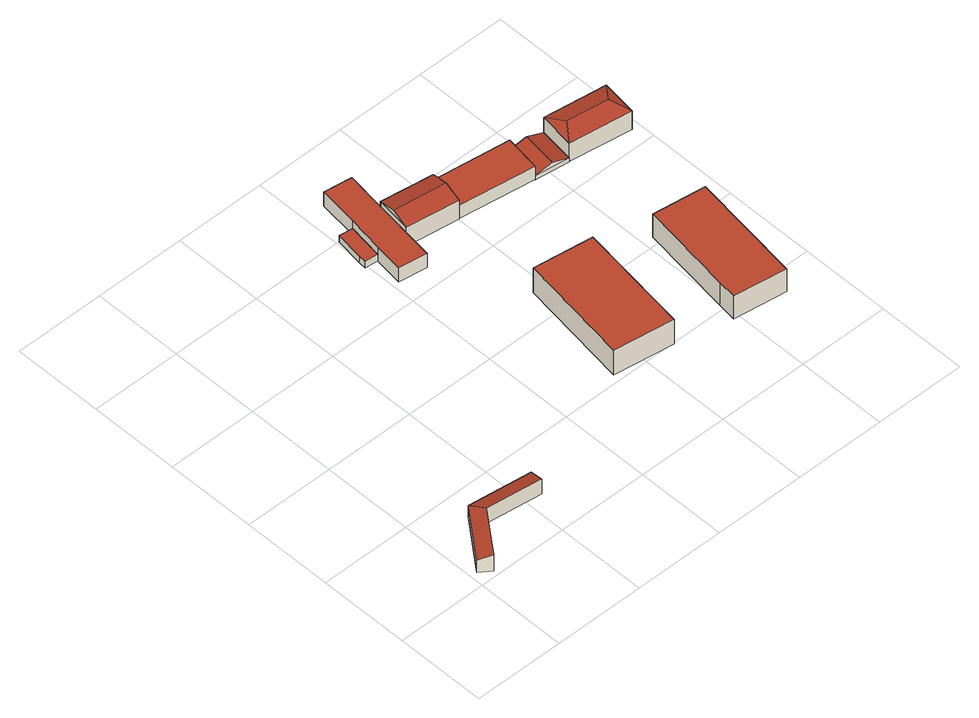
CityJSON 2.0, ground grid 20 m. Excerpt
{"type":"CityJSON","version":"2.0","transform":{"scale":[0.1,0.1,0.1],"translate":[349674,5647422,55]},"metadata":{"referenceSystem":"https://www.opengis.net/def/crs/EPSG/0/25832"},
"CityObjects":{
"building1":{"type":"Building","attributes":{"Gemeindeschluessel":"05315000","Geometrietyp2DReferenz":"3000","function":"51009_1610"},"children":["building1-1","building1-2"]},
"building1-1":{"type":"BuildingPart","attributes":{"roofType":"2100","measuredHeight":3.9},"parents":["building1"],"geometry":[{"type":"Solid","lod":"2","boundaries":[[[[0,1,2,3]],[[4,5,1,0]],[[3,2,6,7]],[[4,0,3,7]],[[1,5,6,2]],[[4,7,6,5]]]],"semantics":{"surfaces":[{"type":"WallSurface"},{"type":"RoofSurface"},{"type":"GroundSurface"},{"type":"ClosureSurface"}],"values":[[0,0,0,1,2,3]]}}]},
"building1-2":{"type":"BuildingPart","attributes":{"roofType":"2100","measuredHeight":4.03},"parents":["building1"],"geometry":[{"type":"MultiSurface","lod":"2","boundaries":[[[8,9,5,10]],[[11,12,9,8]],[[13,6,12,11]],[[8,10,13,11]],[[5,9,12,6]],[[13,10,4,7]],[[5,6,7,4]]],"semantics":{"surfaces":[{"type":"WallSurface"},{"type":"RoofSurface"},{"type":"GroundSurface"},{"type":"ClosureSurface"}],"values":[0,0,0,1,2,0,3]}}]},
"building2":{"type":"Building","attributes":{"Geometrietyp2DReferenz":"3000","Gemeindeschluessel":"05315000","function":"51009_1610","roofType":"1000","measuredHeight":1.71},"geometry":[{"type":"Solid","lod":"2","boundaries":[[[[14,15,16,17]],[[18,19,15,14]],[[20,21,19,18]],[[22,23,21,20]],[[17,16,23,22]],[[20,18,14,17,22]],[[15,19,21,23,16]]]],"semantics":{"surfaces":[{"type":"WallSurface"},{"type":"RoofSurface"},{"type":"GroundSurface"}],"values":[[0,0,0,0,0,1,2]]}}]},
"building3":{"type":"Building","attributes":{"Geometrietyp2DReferenz":"3000","Gemeindeschluessel":"05315000","function":"31001_2000","roofType":"1000","measuredHeight":3.56,"storeysAboveGround":1},"address":[{"country":"Germany","locality":"Köln","thoroughfareNumber":"10","thoroughfareName":"Carl-von-Linné-Weg"}],"geometry":[{"type":"Solid","lod":"2","boundaries":[[[[24,25,26,27]],[[28,29,25,24]],[[30,31,29,28]],[[32,33,31,30]],[[34,35,33,32]],[[36,37,35,34]],[[38,39,37,36]],[[27,26,39,38]],[[36,34,32,30,28,24,27,38]],[[25,29,31,33,35,37,39,26]]]],"semantics":{"surfaces":[{"type":"WallSurface"},{"type":"RoofSurface"},{"type":"GroundSurface"}],"values":[[0,0,0,0,0,0,0,0,1,2]]}}]},
"building4":{"type":"Building","attributes":{"Geometrietyp2DReferenz":"3000","Gemeindeschluessel":"05315000","function":"31001_2020","roofType":"1000","measuredHeight":6.47,"storeysAboveGround":2},"address":[{"country":"Germany","locality":"Köln","thoroughfareNumber":"10","thoroughfareName":"Carl-von-Linné-Weg"}],"geometry":[{"type":"Solid","lod":"2","boundaries":[[[[40,41,42,43]],[[44,45,41,40]],[[46,47,45,44]],[[48,49,47,46]],[[43,42,49,48]],[[46,44,40,43,48]],[[41,45,47,49,42]]]],"semantics":{"surfaces":[{"type":"WallSurface"},{"type":"RoofSurface"},{"type":"GroundSurface"}],"values":[[0,0,0,0,0,1,2]]}}]},
"building5":{"type":"Building","attributes":{"Geometrietyp2DReferenz":"3000","Gemeindeschluessel":"05315000","function":"51009_1610","roofType":"3100","measuredHeight":5.96},"geometry":[{"type":"Solid","lod":"2","boundaries":[[[[50,51,33,52]],[[53,54,51,50]],[[55,35,54,53]],[[52,33,35,55]],[[50,56,53]],[[55,57,52]],[[52,57,56,50]],[[53,56,57,55]],[[51,54,35,33]]]],"semantics":{"surfaces":[{"type":"WallSurface"},{"type":"RoofSurface"},{"type":"GroundSurface"}],"values":[[0,0,0,0,0,0,1,1,2]]}}]},
"building6":{"type":"Building","attributes":{"Geometrietyp2DReferenz":"3000","Gemeindeschluessel":"05315000","function":"31001_2140","roofType":"1000","measuredHeight":3.43,"storeysAboveGround":1},"address":[{"country":"Germany","locality":"Köln","thoroughfareNumber":"10","thoroughfareName":"Carl-von-Linné-Weg"}],"geometry":[{"type":"Solid","lod":"2","boundaries":[[[[58,59,60,61]],[[62,63,59,58]],[[64,65,63,62]],[[61,60,65,64]],[[62,58,61,64]],[[59,63,65,60]]]],"semantics":{"surfaces":[{"type":"WallSurface"},{"type":"RoofSurface"},{"type":"GroundSurface"}],"values":[[0,0,0,0,1,2]]}}]},
"building7":{"type":"Building","attributes":{"Geometrietyp2DReferenz":"3000","Gemeindeschluessel":"05315000","function":"31001_2120","roofType":"1000","measuredHeight":5.89,"storeysAboveGround":1},"address":[{"country":"Germany","locality":"Köln","thoroughfareNumber":"10","thoroughfareName":"Carl-von-Linné-Weg"}],"geometry":[{"type":"Solid","lod":"2","boundaries":[[[[66,67,68,69]],[[70,71,67,66]],[[72,73,71,70]],[[74,75,73,72]],[[69,68,75,74]],[[72,70,66,69,74]],[[67,71,73,75,68]]]],"semantics":{"surfaces":[{"type":"WallSurface"},{"type":"RoofSurface"},{"type":"GroundSurface"}],"values":[[0,0,0,0,0,1,2]]}}]},
"building8":{"type":"Building","attributes":{"Geometrietyp2DReferenz":"3000","Gemeindeschluessel":"05315000","function":"51009_1610","roofType":"3100","measuredHeight":2.14},"geometry":[{"type":"Solid","lod":"2","boundaries":[[[[76,77,78,79]],[[80,81,77,76]],[[82,83,81,80]],[[79,78,83,82]],[[76,84,80]],[[82,85,79]],[[79,85,84,76]],[[80,84,85,82]],[[77,81,83,78]]]],"semantics":{"surfaces":[{"type":"WallSurface"},{"type":"RoofSurface"},{"type":"GroundSurface"}],"values":[[0,0,0,0,0,0,1,1,2]]}}]},
"building9":{"type":"Building","attributes":{"Geometrietyp2DReferenz":"3000","Gemeindeschluessel":"05315000","function":"31001_2140","roofType":"3200","measuredHeight":5.74,"storeysAboveGround":1},"address":[{"country":"Germany","locality":"Köln","thoroughfareNumber":"10","thoroughfareName":"Carl-von-Linné-Weg"}],"geometry":[{"type":"Solid","lod":"2","boundaries":[[[[86,87,88,89]],[[90,91,87,86]],[[92,93,91,90]],[[89,88,93,92]],[[86,94,90]],[[92,95,89]],[[89,95,94,86]],[[90,94,95,92]],[[87,91,93,88]]]],"semantics":{"surfaces":[{"type":"WallSurface"},{"type":"RoofSurface"},{"type":"GroundSurface"}],"values":[[0,0,0,0,1,1,1,1,2]]}}]}
},
"vertices":[
[230,85,51],[230,85,12],[234,117,12],[234,117,42],[107,101,51],[107,101,12],[94,135,12],[94,135,42],
[35,6,53],[35,6,12],[107,101,52],[10,25,43],[10,25,12],[94,135,43],
[398,790,33],[398,790,16],[389,728,16],[389,728,33],[427,786,33],[427,786,16],[415,707,33],[415,707,16],[387,711,33],[387,711,16],
[427,786,53],[427,786,17],[415,707,17],[415,707,53],[439,874,53],[439,874,17],[501,865,53],[501,865,17],[488,777,53],[488,777,17],[477,698,53],[477,698,17],[468,634,53],[468,634,17],[406,643,53],[406,643,17],
[693,437,82],[693,437,18],[562,456,18],[562,456,82],[664,233,82],[664,233,18],[657,187,82],[657,187,18],[525,206,82],[525,206,18],
[604,760,66],[604,760,17],[488,777,66],[593,681,66],[593,681,17],[477,698,66],[599,721,76],[483,737,76],
[772,737,52],[772,737,18],[604,760,18],[604,760,52],[760,657,52],[760,657,18],[593,681,52],[593,681,18],
[824,418,62],[824,418,3],[794,211,3],[794,211,62],[940,402,62],[940,402,3],[904,152,62],[904,152,3],[788,169,62],[788,169,3],
[835,647,27],[835,647,17],[846,726,17],[846,726,27],[760,657,27],[760,657,17],[772,737,27],[772,737,17],[798,652,39],[809,731,39],
[983,706,66],[983,706,18],[846,726,18],[846,726,66],[972,627,66],[972,627,18],[835,647,66],[835,647,18],[955,670,76],[863,683,76]
]}
